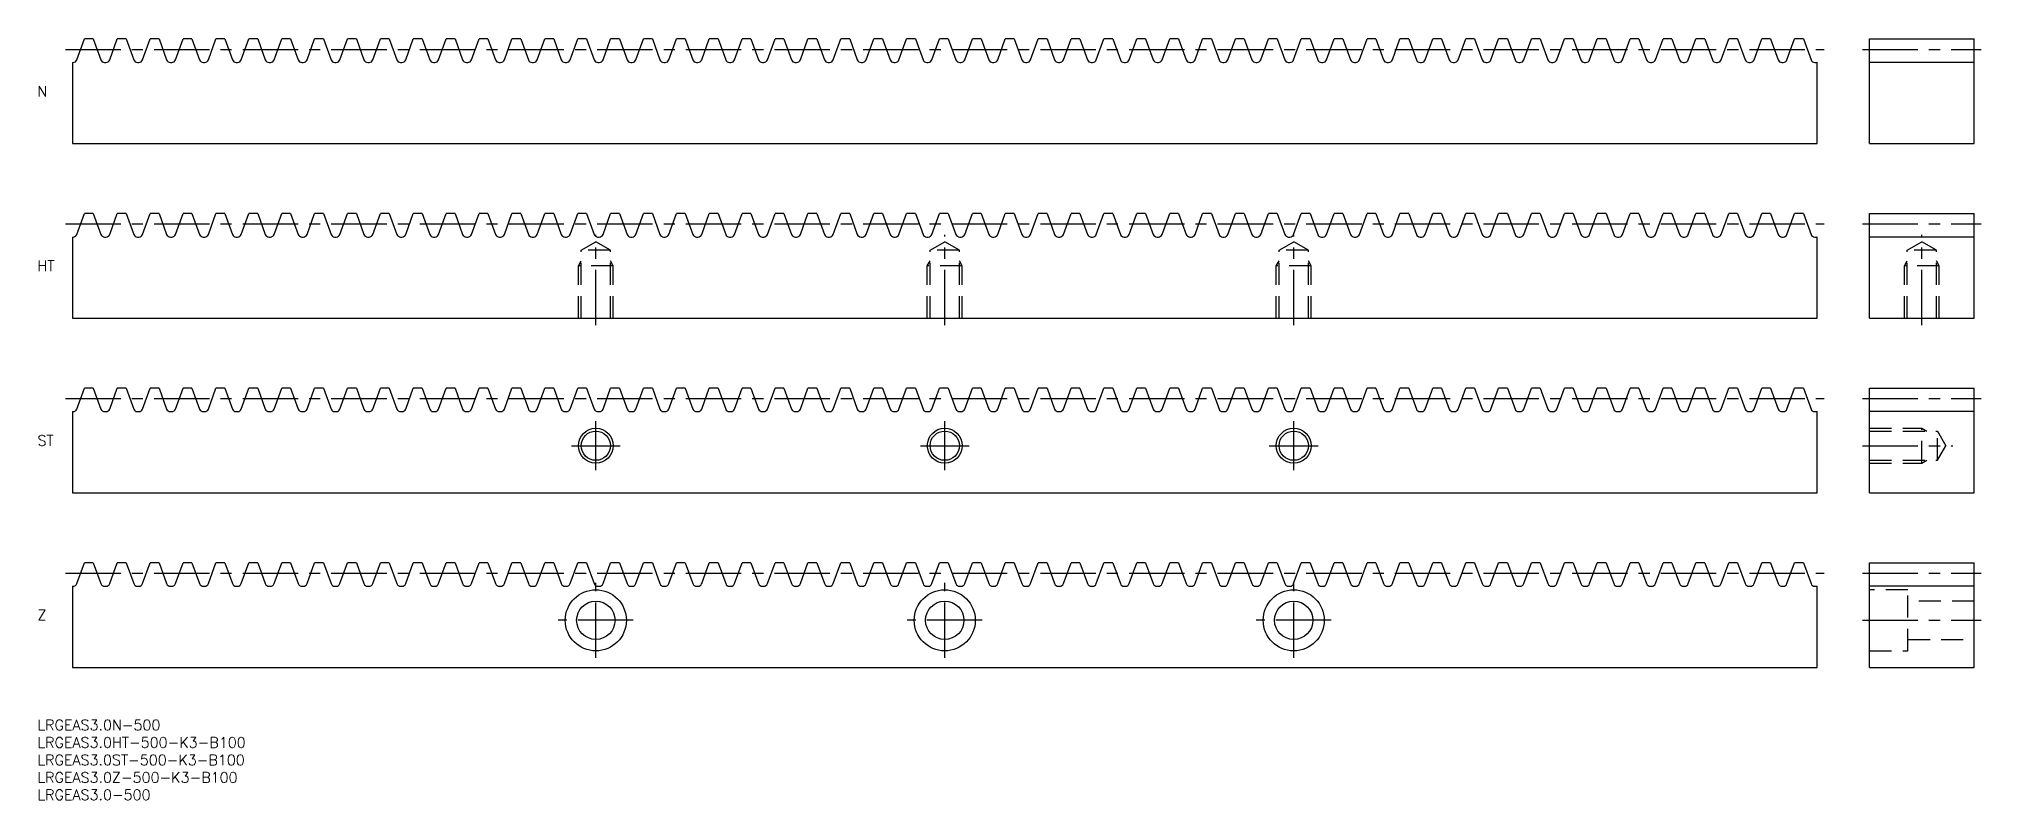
# Model space of a CAD drawing. Extents: x 0 to 557, y -23 to 195.
import ezdxf

# ---------------------------------------------------------------- set-up
doc = ezdxf.new("R2010")
doc.units = 0
doc.header["$LTSCALE"] = 0.5
doc.linetypes.add('CENTER', pattern=[50.8, 31.75, -6.35, 6.35, -6.35])
doc.linetypes.add('DASHED', pattern=[19.05, 12.7, -6.35])
for name, color, linetype in [('MSM_CENTER', 1, 'CENTER'), ('MSM_CONTINUOUS', 7, 'CONTINUOUS'), ('MSM_DASHED', 4, 'DASHED'), ('MSM_NARROW', 5, 'CONTINUOUS'), ('MSM_PART_NUMBER', 7, 'CONTINUOUS')]:
    doc.layers.add(name, color=color, linetype=linetype)
doc.styles.get("Standard").update_dxf_attribs({"font": 'txt.shx', "height": 3, "bigfont": 'bigfont.shx'})

msp = doc.modelspace()

# ---------------------------------------------------------------- linework, layer by layer
at = {"layer": 'MSM_CENTER'}
for p, q in [((8, 192), (512, 192)), ((523, 192), (557, 192)), ((8, 142), (512, 142)), ((523, 142), (557, 142)), ((160, 113), (160, 138.92)), ((260, 113), (260, 138.92)), ((360, 113), (360, 138.92)), ((540, 113), (540, 138.92)), ((8, 92), (512, 92)), ((523, 92), (557, 92)), ((160, 71.5), (160, 85.5)), ((260, 71.5), (260, 85.5)), ((360, 71.5), (360, 85.5)), ((153, 78.5), (167, 78.5)), ((253, 78.5), (267, 78.5)), ((353, 78.5), (367, 78.5)), ((523, 78.5), (548.92, 78.5)), ((8, 42), (512, 42)), ((160, 17.75), (160, 39.25)), ((260, 17.75), (260, 39.25)), ((360, 17.75), (360, 39.25)), ((523, 42), (557, 42)), ((170.75, 28.5), (149.25, 28.5)), ((270.75, 28.5), (249.25, 28.5)), ((370.75, 28.5), (349.25, 28.5)), ((523, 28.5), (557, 28.5))]:
    msp.add_line(p, q, dxfattribs=at)
at = {"layer": 'MSM_CONTINUOUS'}
for p, q in [((11.26, 189), (13.45, 195)), ((15.98, 195), (13.45, 195)), ((15.98, 195), (18.16, 189)), ((20.69, 189), (22.87, 195)), ((25.4, 195), (22.87, 195)), ((25.4, 195), (27.59, 189)), ((30.11, 189), (32.3, 195)), ((34.83, 195), (32.3, 195)), ((34.83, 195), (37.01, 189)), ((39.54, 189), (41.72, 195)), ((44.25, 195), (41.72, 195)), ((44.25, 195), (46.43, 189)), ((48.96, 189), (51.15, 195)), ((53.68, 195), (51.15, 195)), ((53.68, 195), (55.86, 189)), ((58.39, 189), (60.57, 195)), ((63.1, 195), (60.57, 195)), ((63.1, 195), (65.28, 189)), ((67.81, 189), (70, 195)), ((72.53, 195), (70, 195)), ((72.53, 195), (74.71, 189)), ((77.24, 189), (79.42, 195)), ((81.95, 195), (79.42, 195)), ((81.95, 195), (84.13, 189)), ((86.66, 189), (88.85, 195)), ((91.38, 195), (88.85, 195)), ((91.38, 195), (93.56, 189)), ((96.09, 189), (98.27, 195)), ((100.8, 195), (98.27, 195)), ((100.8, 195), (102.98, 189)), ((105.51, 189), (107.7, 195)), ((110.22, 195), (107.7, 195)), ((110.22, 195), (112.41, 189)), ((114.94, 189), (117.12, 195)), ((119.65, 195), (117.12, 195)), ((119.65, 195), (121.83, 189)), ((124.36, 189), (126.55, 195)), ((129.07, 195), (126.55, 195)), ((129.07, 195), (131.26, 189)), ((133.79, 189), (135.97, 195)), ((138.5, 195), (135.97, 195)), ((138.5, 195), (140.68, 189)), ((143.21, 189), (145.4, 195)), ((147.92, 195), (145.4, 195)), ((147.92, 195), (150.11, 189)), ((152.64, 189), (154.82, 195)), ((157.35, 195), (154.82, 195)), ((157.35, 195), (159.53, 189)), ((162.06, 189), (164.24, 195)), ((166.77, 195), (164.24, 195)), ((166.77, 195), (168.96, 189)), ((171.49, 189), (173.67, 195)), ((176.2, 195), (173.67, 195)), ((176.2, 195), (178.38, 189)), ((180.91, 189), (183.09, 195)), ((185.62, 195), (183.09, 195)), ((185.62, 195), (187.81, 189)), ((190.34, 189), (192.52, 195)), ((195.05, 195), (192.52, 195)), ((195.05, 195), (197.23, 189)), ((199.76, 189), (201.94, 195)), ((204.47, 195), (201.94, 195)), ((204.47, 195), (206.66, 189)), ((209.19, 189), (211.37, 195)), ((213.9, 195), (211.37, 195)), ((213.9, 195), (216.08, 189)), ((218.61, 189), (220.79, 195)), ((223.32, 195), (220.79, 195)), ((223.32, 195), (225.51, 189)), ((228.03, 189), (230.22, 195)), ((232.75, 195), (230.22, 195)), ((232.75, 195), (234.93, 189)), ((237.46, 189), (239.64, 195)), ((242.17, 195), (239.64, 195)), ((242.17, 195), (244.36, 189)), ((246.88, 189), (249.07, 195)), ((251.6, 195), (249.07, 195)), ((251.6, 195), (253.78, 189)), ((256.31, 189), (258.49, 195)), ((261.02, 195), (258.49, 195)), ((261.02, 195), (263.21, 189)), ((265.73, 189), (267.92, 195)), ((270.45, 195), (267.92, 195)), ((270.45, 195), (272.63, 189)), ((275.16, 189), (277.34, 195)), ((279.87, 195), (277.34, 195)), ((279.87, 195), (282.05, 189)), ((284.58, 189), (286.77, 195)), ((289.3, 195), (286.77, 195)), ((289.3, 195), (291.48, 189)), ((294.01, 189), (296.19, 195)), ((298.72, 195), (296.19, 195)), ((298.72, 195), (300.9, 189)), ((303.43, 189), (305.62, 195)), ((308.15, 195), (305.62, 195)), ((308.15, 195), (310.33, 189)), ((312.86, 189), (315.04, 195)), ((317.57, 195), (315.04, 195)), ((317.57, 195), (319.75, 189)), ((322.28, 189), (324.47, 195)), ((327, 195), (324.47, 195)), ((327, 195), (329.18, 189)), ((331.71, 189), (333.89, 195)), ((336.42, 195), (333.89, 195)), ((336.42, 195), (338.6, 189)), ((341.13, 189), (343.32, 195)), ((345.84, 195), (343.32, 195)), ((345.84, 195), (348.03, 189)), ((350.56, 189), (352.74, 195)), ((355.27, 195), (352.74, 195)), ((355.27, 195), (357.45, 189)), ((359.98, 189), (362.17, 195)), ((364.69, 195), (362.17, 195)), ((364.69, 195), (366.88, 189)), ((369.41, 189), (371.59, 195)), ((374.12, 195), (371.59, 195)), ((374.12, 195), (376.3, 189)), ((378.83, 189), (381.02, 195)), ((383.54, 195), (381.02, 195)), ((383.54, 195), (385.73, 189)), ((388.26, 189), (390.44, 195)), ((392.97, 195), (390.44, 195)), ((392.97, 195), (395.15, 189)), ((397.68, 189), (399.86, 195)), ((402.39, 195), (399.86, 195)), ((402.39, 195), (404.58, 189)), ((407.11, 189), (409.29, 195)), ((411.82, 195), (409.29, 195)), ((411.82, 195), (414, 189)), ((416.53, 189), (418.71, 195)), ((421.24, 195), (418.71, 195)), ((421.24, 195), (423.43, 189)), ((425.96, 189), (428.14, 195)), ((430.67, 195), (428.14, 195)), ((430.67, 195), (432.85, 189)), ((435.38, 189), (437.56, 195)), ((440.09, 195), (437.56, 195)), ((440.09, 195), (442.28, 189)), ((444.81, 189), (446.99, 195)), ((449.52, 195), (446.99, 195)), ((449.52, 195), (451.7, 189)), ((454.23, 189), (456.41, 195)), ((458.94, 195), (456.41, 195)), ((458.94, 195), (461.13, 189)), ((463.65, 189), (465.84, 195)), ((468.37, 195), (465.84, 195)), ((468.37, 195), (470.55, 189)), ((473.08, 189), (475.26, 195)), ((477.79, 195), (475.26, 195)), ((477.79, 195), (479.98, 189)), ((482.5, 189), (484.69, 195)), ((487.22, 195), (484.69, 195)), ((487.22, 195), (489.4, 189)), ((491.93, 189), (494.11, 195)), ((496.64, 195), (494.11, 195)), ((496.64, 195), (498.83, 189)), ((501.35, 189), (503.54, 195)), ((506.07, 195), (503.54, 195)), ((506.07, 195), (508.25, 189)), ((525, 195), (555, 195)), ((525, 165), (525, 195)), ((555, 165), (555, 195)), ((10, 188.25), (10.19, 188.25)), ((10, 188.25), (10, 165)), ((19.23, 188.25), (19.62, 188.25)), ((28.66, 188.25), (29.04, 188.25)), ((38.08, 188.25), (38.47, 188.25)), ((47.51, 188.25), (47.89, 188.25)), ((56.93, 188.25), (57.32, 188.25)), ((66.36, 188.25), (66.74, 188.25)), ((75.78, 188.25), (76.17, 188.25)), ((85.21, 188.25), (85.59, 188.25)), ((94.63, 188.25), (95.02, 188.25)), ((104.05, 188.25), (104.44, 188.25)), ((113.48, 188.25), (113.87, 188.25)), ((122.9, 188.25), (123.29, 188.25)), ((132.33, 188.25), (132.72, 188.25)), ((141.75, 188.25), (142.14, 188.25)), ((151.18, 188.25), (151.57, 188.25)), ((160.6, 188.25), (160.99, 188.25)), ((170.03, 188.25), (170.41, 188.25)), ((179.45, 188.25), (179.84, 188.25)), ((188.88, 188.25), (189.26, 188.25)), ((198.3, 188.25), (198.69, 188.25)), ((207.73, 188.25), (208.11, 188.25)), ((217.15, 188.25), (217.54, 188.25)), ((226.58, 188.25), (226.96, 188.25)), ((236, 188.25), (236.39, 188.25)), ((245.43, 188.25), (245.81, 188.25)), ((254.85, 188.25), (255.24, 188.25)), ((264.28, 188.25), (264.66, 188.25)), ((273.7, 188.25), (274.09, 188.25)), ((283.13, 188.25), (283.51, 188.25)), ((292.55, 188.25), (292.94, 188.25)), ((301.98, 188.25), (302.36, 188.25)), ((311.4, 188.25), (311.79, 188.25)), ((320.83, 188.25), (321.21, 188.25)), ((330.25, 188.25), (330.64, 188.25)), ((339.67, 188.25), (340.06, 188.25)), ((349.1, 188.25), (349.49, 188.25)), ((358.52, 188.25), (358.91, 188.25)), ((367.95, 188.25), (368.34, 188.25)), ((377.37, 188.25), (377.76, 188.25)), ((386.8, 188.25), (387.19, 188.25)), ((396.22, 188.25), (396.61, 188.25)), ((405.65, 188.25), (406.03, 188.25)), ((415.07, 188.25), (415.46, 188.25)), ((424.5, 188.25), (424.88, 188.25)), ((433.92, 188.25), (434.31, 188.25)), ((443.35, 188.25), (443.73, 188.25)), ((452.77, 188.25), (453.16, 188.25)), ((462.2, 188.25), (462.58, 188.25)), ((471.62, 188.25), (472.01, 188.25)), ((481.05, 188.25), (481.43, 188.25)), ((490.47, 188.25), (490.86, 188.25)), ((499.9, 188.25), (500.28, 188.25)), ((509.32, 188.25), (509.71, 188.25)), ((510, 165), (510, 188.29)), ((555, 188.25), (525, 188.25)), ((10, 165), (510, 165)), ((525, 165), (555, 165)), ((11.26, 139), (13.45, 145)), ((15.98, 145), (13.45, 145)), ((15.98, 145), (18.16, 139)), ((20.69, 139), (22.87, 145)), ((25.4, 145), (22.87, 145)), ((25.4, 145), (27.59, 139)), ((30.11, 139), (32.3, 145)), ((34.83, 145), (32.3, 145)), ((34.83, 145), (37.01, 139)), ((39.54, 139), (41.72, 145)), ((44.25, 145), (41.72, 145)), ((44.25, 145), (46.43, 139)), ((48.96, 139), (51.15, 145)), ((53.68, 145), (51.15, 145)), ((53.68, 145), (55.86, 139)), ((58.39, 139), (60.57, 145)), ((63.1, 145), (60.57, 145)), ((63.1, 145), (65.28, 139)), ((67.81, 139), (70, 145)), ((72.53, 145), (70, 145)), ((72.53, 145), (74.71, 139)), ((77.24, 139), (79.42, 145)), ((81.95, 145), (79.42, 145)), ((81.95, 145), (84.13, 139)), ((86.66, 139), (88.85, 145)), ((91.38, 145), (88.85, 145)), ((91.38, 145), (93.56, 139)), ((96.09, 139), (98.27, 145)), ((100.8, 145), (98.27, 145)), ((100.8, 145), (102.98, 139)), ((105.51, 139), (107.7, 145)), ((110.22, 145), (107.7, 145)), ((110.22, 145), (112.41, 139)), ((114.94, 139), (117.12, 145)), ((119.65, 145), (117.12, 145)), ((119.65, 145), (121.83, 139)), ((124.36, 139), (126.55, 145)), ((129.07, 145), (126.55, 145)), ((129.07, 145), (131.26, 139)), ((133.79, 139), (135.97, 145)), ((138.5, 145), (135.97, 145)), ((138.5, 145), (140.68, 139)), ((143.21, 139), (145.4, 145)), ((147.92, 145), (145.4, 145)), ((147.92, 145), (150.11, 139)), ((152.64, 139), (154.82, 145)), ((157.35, 145), (154.82, 145)), ((157.35, 145), (159.53, 139)), ((162.06, 139), (164.24, 145)), ((166.77, 145), (164.24, 145)), ((166.77, 145), (168.96, 139)), ((171.49, 139), (173.67, 145)), ((176.2, 145), (173.67, 145)), ((176.2, 145), (178.38, 139)), ((180.91, 139), (183.09, 145)), ((185.62, 145), (183.09, 145)), ((185.62, 145), (187.81, 139)), ((190.34, 139), (192.52, 145)), ((195.05, 145), (192.52, 145)), ((195.05, 145), (197.23, 139)), ((199.76, 139), (201.94, 145)), ((204.47, 145), (201.94, 145)), ((204.47, 145), (206.66, 139)), ((209.19, 139), (211.37, 145)), ((213.9, 145), (211.37, 145)), ((213.9, 145), (216.08, 139)), ((218.61, 139), (220.79, 145)), ((223.32, 145), (220.79, 145)), ((223.32, 145), (225.51, 139)), ((228.03, 139), (230.22, 145)), ((232.75, 145), (230.22, 145)), ((232.75, 145), (234.93, 139)), ((237.46, 139), (239.64, 145)), ((242.17, 145), (239.64, 145)), ((242.17, 145), (244.36, 139)), ((246.88, 139), (249.07, 145)), ((251.6, 145), (249.07, 145)), ((251.6, 145), (253.78, 139)), ((256.31, 139), (258.49, 145)), ((261.02, 145), (258.49, 145)), ((261.02, 145), (263.21, 139)), ((265.73, 139), (267.92, 145)), ((270.45, 145), (267.92, 145)), ((270.45, 145), (272.63, 139)), ((275.16, 139), (277.34, 145)), ((279.87, 145), (277.34, 145)), ((279.87, 145), (282.05, 139)), ((284.58, 139), (286.77, 145)), ((289.3, 145), (286.77, 145)), ((289.3, 145), (291.48, 139)), ((294.01, 139), (296.19, 145)), ((298.72, 145), (296.19, 145)), ((298.72, 145), (300.9, 139)), ((303.43, 139), (305.62, 145)), ((308.15, 145), (305.62, 145)), ((308.15, 145), (310.33, 139)), ((312.86, 139), (315.04, 145)), ((317.57, 145), (315.04, 145)), ((317.57, 145), (319.75, 139)), ((322.28, 139), (324.47, 145)), ((327, 145), (324.47, 145)), ((327, 145), (329.18, 139)), ((331.71, 139), (333.89, 145)), ((336.42, 145), (333.89, 145)), ((336.42, 145), (338.6, 139)), ((341.13, 139), (343.32, 145)), ((345.84, 145), (343.32, 145)), ((345.84, 145), (348.03, 139)), ((350.56, 139), (352.74, 145)), ((355.27, 145), (352.74, 145)), ((355.27, 145), (357.45, 139)), ((359.98, 139), (362.17, 145)), ((364.69, 145), (362.17, 145)), ((364.69, 145), (366.88, 139)), ((369.41, 139), (371.59, 145)), ((374.12, 145), (371.59, 145)), ((374.12, 145), (376.3, 139)), ((378.83, 139), (381.02, 145)), ((383.54, 145), (381.02, 145)), ((383.54, 145), (385.73, 139)), ((388.26, 139), (390.44, 145)), ((392.97, 145), (390.44, 145)), ((392.97, 145), (395.15, 139)), ((397.68, 139), (399.86, 145)), ((402.39, 145), (399.86, 145)), ((402.39, 145), (404.58, 139)), ((407.11, 139), (409.29, 145)), ((411.82, 145), (409.29, 145)), ((411.82, 145), (414, 139)), ((416.53, 139), (418.71, 145)), ((421.24, 145), (418.71, 145)), ((421.24, 145), (423.43, 139)), ((425.96, 139), (428.14, 145)), ((430.67, 145), (428.14, 145)), ((430.67, 145), (432.85, 139)), ((435.38, 139), (437.56, 145)), ((440.09, 145), (437.56, 145)), ((440.09, 145), (442.28, 139)), ((444.81, 139), (446.99, 145)), ((449.52, 145), (446.99, 145)), ((449.52, 145), (451.7, 139)), ((454.23, 139), (456.41, 145)), ((458.94, 145), (456.41, 145)), ((458.94, 145), (461.13, 139)), ((463.65, 139), (465.84, 145)), ((468.37, 145), (465.84, 145)), ((468.37, 145), (470.55, 139)), ((473.08, 139), (475.26, 145)), ((477.79, 145), (475.26, 145)), ((477.79, 145), (479.98, 139)), ((482.5, 139), (484.69, 145)), ((487.22, 145), (484.69, 145)), ((487.22, 145), (489.4, 139)), ((491.93, 139), (494.11, 145)), ((496.64, 145), (494.11, 145)), ((496.64, 145), (498.83, 139)), ((501.35, 139), (503.54, 145)), ((506.07, 145), (503.54, 145)), ((506.07, 145), (508.25, 139)), ((525, 145), (555, 145)), ((525, 115), (525, 145)), ((555, 115), (555, 145)), ((10, 138.25), (10.19, 138.25)), ((10, 138.25), (10, 115)), ((19.23, 138.25), (19.62, 138.25)), ((28.66, 138.25), (29.04, 138.25)), ((38.08, 138.25), (38.47, 138.25)), ((47.51, 138.25), (47.89, 138.25)), ((56.93, 138.25), (57.32, 138.25)), ((66.36, 138.25), (66.74, 138.25)), ((75.78, 138.25), (76.17, 138.25)), ((85.21, 138.25), (85.59, 138.25)), ((94.63, 138.25), (95.02, 138.25)), ((104.05, 138.25), (104.44, 138.25)), ((113.48, 138.25), (113.87, 138.25)), ((122.9, 138.25), (123.29, 138.25)), ((132.33, 138.25), (132.72, 138.25)), ((141.75, 138.25), (142.14, 138.25)), ((151.18, 138.25), (151.57, 138.25)), ((160.6, 138.25), (160.99, 138.25)), ((170.03, 138.25), (170.41, 138.25)), ((179.45, 138.25), (179.84, 138.25)), ((188.88, 138.25), (189.26, 138.25)), ((198.3, 138.25), (198.69, 138.25)), ((207.73, 138.25), (208.11, 138.25)), ((217.15, 138.25), (217.54, 138.25)), ((226.58, 138.25), (226.96, 138.25)), ((236, 138.25), (236.39, 138.25)), ((245.43, 138.25), (245.81, 138.25)), ((254.85, 138.25), (255.24, 138.25)), ((264.28, 138.25), (264.66, 138.25)), ((273.7, 138.25), (274.09, 138.25)), ((283.13, 138.25), (283.51, 138.25)), ((292.55, 138.25), (292.94, 138.25)), ((301.98, 138.25), (302.36, 138.25)), ((311.4, 138.25), (311.79, 138.25)), ((320.83, 138.25), (321.21, 138.25)), ((330.25, 138.25), (330.64, 138.25)), ((339.67, 138.25), (340.06, 138.25)), ((349.1, 138.25), (349.49, 138.25)), ((358.52, 138.25), (358.91, 138.25)), ((367.95, 138.25), (368.34, 138.25)), ((377.37, 138.25), (377.76, 138.25)), ((386.8, 138.25), (387.19, 138.25)), ((396.22, 138.25), (396.61, 138.25)), ((405.65, 138.25), (406.03, 138.25)), ((415.07, 138.25), (415.46, 138.25)), ((424.5, 138.25), (424.88, 138.25)), ((433.92, 138.25), (434.31, 138.25)), ((443.35, 138.25), (443.73, 138.25)), ((452.77, 138.25), (453.16, 138.25)), ((462.2, 138.25), (462.58, 138.25)), ((471.62, 138.25), (472.01, 138.25)), ((481.05, 138.25), (481.43, 138.25)), ((490.47, 138.25), (490.86, 138.25)), ((499.9, 138.25), (500.28, 138.25)), ((509.32, 138.25), (509.71, 138.25)), ((510, 115), (510, 138.29)), ((555, 138.25), (525, 138.25)), ((10, 115), (510, 115)), ((525, 115), (555, 115)), ((11.26, 89), (13.45, 95)), ((15.98, 95), (13.45, 95)), ((15.98, 95), (18.16, 89)), ((20.69, 89), (22.87, 95)), ((25.4, 95), (22.87, 95)), ((25.4, 95), (27.59, 89)), ((30.11, 89), (32.3, 95)), ((34.83, 95), (32.3, 95)), ((34.83, 95), (37.01, 89)), ((39.54, 89), (41.72, 95)), ((44.25, 95), (41.72, 95)), ((44.25, 95), (46.43, 89)), ((48.96, 89), (51.15, 95)), ((53.68, 95), (51.15, 95)), ((53.68, 95), (55.86, 89)), ((58.39, 89), (60.57, 95)), ((63.1, 95), (60.57, 95)), ((63.1, 95), (65.28, 89)), ((67.81, 89), (70, 95)), ((72.53, 95), (70, 95)), ((72.53, 95), (74.71, 89)), ((77.24, 89), (79.42, 95)), ((81.95, 95), (79.42, 95)), ((81.95, 95), (84.13, 89)), ((86.66, 89), (88.85, 95)), ((91.38, 95), (88.85, 95)), ((91.38, 95), (93.56, 89)), ((96.09, 89), (98.27, 95)), ((100.8, 95), (98.27, 95)), ((100.8, 95), (102.98, 89)), ((105.51, 89), (107.7, 95)), ((110.22, 95), (107.7, 95)), ((110.22, 95), (112.41, 89)), ((114.94, 89), (117.12, 95)), ((119.65, 95), (117.12, 95)), ((119.65, 95), (121.83, 89)), ((124.36, 89), (126.55, 95)), ((129.07, 95), (126.55, 95)), ((129.07, 95), (131.26, 89)), ((133.79, 89), (135.97, 95)), ((138.5, 95), (135.97, 95)), ((138.5, 95), (140.68, 89)), ((143.21, 89), (145.4, 95)), ((147.92, 95), (145.4, 95)), ((147.92, 95), (150.11, 89)), ((152.64, 89), (154.82, 95)), ((157.35, 95), (154.82, 95)), ((157.35, 95), (159.53, 89)), ((162.06, 89), (164.24, 95)), ((166.77, 95), (164.24, 95)), ((166.77, 95), (168.96, 89)), ((171.49, 89), (173.67, 95)), ((176.2, 95), (173.67, 95)), ((176.2, 95), (178.38, 89)), ((180.91, 89), (183.09, 95)), ((185.62, 95), (183.09, 95)), ((185.62, 95), (187.81, 89)), ((190.34, 89), (192.52, 95)), ((195.05, 95), (192.52, 95)), ((195.05, 95), (197.23, 89)), ((199.76, 89), (201.94, 95)), ((204.47, 95), (201.94, 95)), ((204.47, 95), (206.66, 89)), ((209.19, 89), (211.37, 95)), ((213.9, 95), (211.37, 95)), ((213.9, 95), (216.08, 89)), ((218.61, 89), (220.79, 95)), ((223.32, 95), (220.79, 95)), ((223.32, 95), (225.51, 89)), ((228.03, 89), (230.22, 95)), ((232.75, 95), (230.22, 95)), ((232.75, 95), (234.93, 89)), ((237.46, 89), (239.64, 95)), ((242.17, 95), (239.64, 95)), ((242.17, 95), (244.36, 89)), ((246.88, 89), (249.07, 95)), ((251.6, 95), (249.07, 95)), ((251.6, 95), (253.78, 89)), ((256.31, 89), (258.49, 95)), ((261.02, 95), (258.49, 95)), ((261.02, 95), (263.21, 89)), ((265.73, 89), (267.92, 95)), ((270.45, 95), (267.92, 95)), ((270.45, 95), (272.63, 89)), ((275.16, 89), (277.34, 95)), ((279.87, 95), (277.34, 95)), ((279.87, 95), (282.05, 89)), ((284.58, 89), (286.77, 95)), ((289.3, 95), (286.77, 95)), ((289.3, 95), (291.48, 89)), ((294.01, 89), (296.19, 95)), ((298.72, 95), (296.19, 95)), ((298.72, 95), (300.9, 89)), ((303.43, 89), (305.62, 95)), ((308.15, 95), (305.62, 95)), ((308.15, 95), (310.33, 89)), ((312.86, 89), (315.04, 95)), ((317.57, 95), (315.04, 95)), ((317.57, 95), (319.75, 89)), ((322.28, 89), (324.47, 95)), ((327, 95), (324.47, 95)), ((327, 95), (329.18, 89)), ((331.71, 89), (333.89, 95)), ((336.42, 95), (333.89, 95)), ((336.42, 95), (338.6, 89)), ((341.13, 89), (343.32, 95)), ((345.84, 95), (343.32, 95)), ((345.84, 95), (348.03, 89)), ((350.56, 89), (352.74, 95)), ((355.27, 95), (352.74, 95)), ((355.27, 95), (357.45, 89)), ((359.98, 89), (362.17, 95)), ((364.69, 95), (362.17, 95)), ((364.69, 95), (366.88, 89)), ((369.41, 89), (371.59, 95)), ((374.12, 95), (371.59, 95)), ((374.12, 95), (376.3, 89)), ((378.83, 89), (381.02, 95)), ((383.54, 95), (381.02, 95)), ((383.54, 95), (385.73, 89)), ((388.26, 89), (390.44, 95)), ((392.97, 95), (390.44, 95)), ((392.97, 95), (395.15, 89)), ((397.68, 89), (399.86, 95)), ((402.39, 95), (399.86, 95)), ((402.39, 95), (404.58, 89)), ((407.11, 89), (409.29, 95)), ((411.82, 95), (409.29, 95)), ((411.82, 95), (414, 89)), ((416.53, 89), (418.71, 95)), ((421.24, 95), (418.71, 95)), ((421.24, 95), (423.43, 89)), ((425.96, 89), (428.14, 95)), ((430.67, 95), (428.14, 95)), ((430.67, 95), (432.85, 89)), ((435.38, 89), (437.56, 95)), ((440.09, 95), (437.56, 95)), ((440.09, 95), (442.28, 89)), ((444.81, 89), (446.99, 95)), ((449.52, 95), (446.99, 95)), ((449.52, 95), (451.7, 89)), ((454.23, 89), (456.41, 95)), ((458.94, 95), (456.41, 95)), ((458.94, 95), (461.13, 89)), ((463.65, 89), (465.84, 95)), ((468.37, 95), (465.84, 95)), ((468.37, 95), (470.55, 89)), ((473.08, 89), (475.26, 95)), ((477.79, 95), (475.26, 95)), ((477.79, 95), (479.98, 89)), ((482.5, 89), (484.69, 95)), ((487.22, 95), (484.69, 95)), ((487.22, 95), (489.4, 89)), ((491.93, 89), (494.11, 95)), ((496.64, 95), (494.11, 95)), ((496.64, 95), (498.83, 89)), ((501.35, 89), (503.54, 95)), ((506.07, 95), (503.54, 95)), ((506.07, 95), (508.25, 89)), ((525, 95), (555, 95)), ((525, 65), (525, 95)), ((555, 65), (555, 95)), ((10, 88.25), (10.19, 88.25)), ((10, 88.25), (10, 65)), ((19.23, 88.25), (19.62, 88.25)), ((28.66, 88.25), (29.04, 88.25)), ((38.08, 88.25), (38.47, 88.25)), ((47.51, 88.25), (47.89, 88.25)), ((56.93, 88.25), (57.32, 88.25)), ((66.36, 88.25), (66.74, 88.25)), ((75.78, 88.25), (76.17, 88.25)), ((85.21, 88.25), (85.59, 88.25)), ((94.63, 88.25), (95.02, 88.25)), ((104.05, 88.25), (104.44, 88.25)), ((113.48, 88.25), (113.87, 88.25)), ((122.9, 88.25), (123.29, 88.25)), ((132.33, 88.25), (132.72, 88.25)), ((141.75, 88.25), (142.14, 88.25)), ((151.18, 88.25), (151.57, 88.25)), ((160.6, 88.25), (160.99, 88.25)), ((170.03, 88.25), (170.41, 88.25)), ((179.45, 88.25), (179.84, 88.25)), ((188.88, 88.25), (189.26, 88.25)), ((198.3, 88.25), (198.69, 88.25)), ((207.73, 88.25), (208.11, 88.25)), ((217.15, 88.25), (217.54, 88.25)), ((226.58, 88.25), (226.96, 88.25)), ((236, 88.25), (236.39, 88.25)), ((245.43, 88.25), (245.81, 88.25)), ((254.85, 88.25), (255.24, 88.25)), ((264.28, 88.25), (264.66, 88.25)), ((273.7, 88.25), (274.09, 88.25)), ((283.13, 88.25), (283.51, 88.25)), ((292.55, 88.25), (292.94, 88.25)), ((301.98, 88.25), (302.36, 88.25)), ((311.4, 88.25), (311.79, 88.25)), ((320.83, 88.25), (321.21, 88.25)), ((330.25, 88.25), (330.64, 88.25)), ((339.67, 88.25), (340.06, 88.25)), ((349.1, 88.25), (349.49, 88.25)), ((358.52, 88.25), (358.91, 88.25)), ((367.95, 88.25), (368.34, 88.25)), ((377.37, 88.25), (377.76, 88.25)), ((386.8, 88.25), (387.19, 88.25)), ((396.22, 88.25), (396.61, 88.25)), ((405.65, 88.25), (406.03, 88.25)), ((415.07, 88.25), (415.46, 88.25)), ((424.5, 88.25), (424.88, 88.25)), ((433.92, 88.25), (434.31, 88.25)), ((443.35, 88.25), (443.73, 88.25)), ((452.77, 88.25), (453.16, 88.25)), ((462.2, 88.25), (462.58, 88.25)), ((471.62, 88.25), (472.01, 88.25)), ((481.05, 88.25), (481.43, 88.25)), ((490.47, 88.25), (490.86, 88.25)), ((499.9, 88.25), (500.28, 88.25)), ((509.32, 88.25), (509.71, 88.25)), ((510, 65), (510, 88.29)), ((555, 88.25), (525, 88.25)), ((10, 65), (510, 65)), ((525, 65), (555, 65)), ((11.26, 39), (13.45, 45)), ((15.98, 45), (13.45, 45)), ((15.98, 45), (18.16, 39)), ((20.69, 39), (22.87, 45)), ((25.4, 45), (22.87, 45)), ((25.4, 45), (27.59, 39)), ((30.11, 39), (32.3, 45)), ((34.83, 45), (32.3, 45)), ((34.83, 45), (37.01, 39)), ((39.54, 39), (41.72, 45)), ((44.25, 45), (41.72, 45)), ((44.25, 45), (46.43, 39)), ((48.96, 39), (51.15, 45)), ((53.68, 45), (51.15, 45)), ((53.68, 45), (55.86, 39)), ((58.39, 39), (60.57, 45)), ((63.1, 45), (60.57, 45)), ((63.1, 45), (65.28, 39)), ((67.81, 39), (70, 45)), ((72.53, 45), (70, 45)), ((72.53, 45), (74.71, 39)), ((77.24, 39), (79.42, 45)), ((81.95, 45), (79.42, 45)), ((81.95, 45), (84.13, 39)), ((86.66, 39), (88.85, 45)), ((91.38, 45), (88.85, 45)), ((91.38, 45), (93.56, 39)), ((96.09, 39), (98.27, 45)), ((100.8, 45), (98.27, 45)), ((100.8, 45), (102.98, 39)), ((105.51, 39), (107.7, 45)), ((110.22, 45), (107.7, 45)), ((110.22, 45), (112.41, 39)), ((114.94, 39), (117.12, 45)), ((119.65, 45), (117.12, 45)), ((119.65, 45), (121.83, 39)), ((124.36, 39), (126.55, 45)), ((129.07, 45), (126.55, 45)), ((129.07, 45), (131.26, 39)), ((133.79, 39), (135.97, 45)), ((138.5, 45), (135.97, 45)), ((138.5, 45), (140.68, 39)), ((143.21, 39), (145.4, 45)), ((147.92, 45), (145.4, 45)), ((147.92, 45), (150.11, 39)), ((152.64, 39), (154.82, 45)), ((157.35, 45), (154.82, 45)), ((157.35, 45), (159.53, 39)), ((162.06, 39), (164.24, 45)), ((166.77, 45), (164.24, 45)), ((166.77, 45), (168.96, 39)), ((171.49, 39), (173.67, 45)), ((176.2, 45), (173.67, 45)), ((176.2, 45), (178.38, 39)), ((180.91, 39), (183.09, 45)), ((185.62, 45), (183.09, 45)), ((185.62, 45), (187.81, 39)), ((190.34, 39), (192.52, 45)), ((195.05, 45), (192.52, 45)), ((195.05, 45), (197.23, 39)), ((199.76, 39), (201.94, 45)), ((204.47, 45), (201.94, 45)), ((204.47, 45), (206.66, 39)), ((209.19, 39), (211.37, 45)), ((213.9, 45), (211.37, 45)), ((213.9, 45), (216.08, 39)), ((218.61, 39), (220.79, 45)), ((223.32, 45), (220.79, 45)), ((223.32, 45), (225.51, 39)), ((228.03, 39), (230.22, 45)), ((232.75, 45), (230.22, 45)), ((232.75, 45), (234.93, 39)), ((237.46, 39), (239.64, 45)), ((242.17, 45), (239.64, 45)), ((242.17, 45), (244.36, 39)), ((246.88, 39), (249.07, 45)), ((251.6, 45), (249.07, 45)), ((251.6, 45), (253.78, 39)), ((256.31, 39), (258.49, 45)), ((261.02, 45), (258.49, 45)), ((261.02, 45), (263.21, 39)), ((265.73, 39), (267.92, 45)), ((270.45, 45), (267.92, 45)), ((270.45, 45), (272.63, 39)), ((275.16, 39), (277.34, 45)), ((279.87, 45), (277.34, 45)), ((279.87, 45), (282.05, 39)), ((284.58, 39), (286.77, 45)), ((289.3, 45), (286.77, 45)), ((289.3, 45), (291.48, 39)), ((294.01, 39), (296.19, 45)), ((298.72, 45), (296.19, 45)), ((298.72, 45), (300.9, 39)), ((303.43, 39), (305.62, 45)), ((308.15, 45), (305.62, 45)), ((308.15, 45), (310.33, 39)), ((312.86, 39), (315.04, 45)), ((317.57, 45), (315.04, 45)), ((317.57, 45), (319.75, 39)), ((322.28, 39), (324.47, 45)), ((327, 45), (324.47, 45)), ((327, 45), (329.18, 39)), ((331.71, 39), (333.89, 45)), ((336.42, 45), (333.89, 45)), ((336.42, 45), (338.6, 39)), ((341.13, 39), (343.32, 45)), ((345.84, 45), (343.32, 45)), ((345.84, 45), (348.03, 39)), ((350.56, 39), (352.74, 45)), ((355.27, 45), (352.74, 45)), ((355.27, 45), (357.45, 39)), ((359.98, 39), (362.17, 45)), ((364.69, 45), (362.17, 45)), ((364.69, 45), (366.88, 39)), ((369.41, 39), (371.59, 45)), ((374.12, 45), (371.59, 45)), ((374.12, 45), (376.3, 39)), ((378.83, 39), (381.02, 45)), ((383.54, 45), (381.02, 45)), ((383.54, 45), (385.73, 39)), ((388.26, 39), (390.44, 45)), ((392.97, 45), (390.44, 45)), ((392.97, 45), (395.15, 39)), ((397.68, 39), (399.86, 45)), ((402.39, 45), (399.86, 45)), ((402.39, 45), (404.58, 39)), ((407.11, 39), (409.29, 45)), ((411.82, 45), (409.29, 45)), ((411.82, 45), (414, 39)), ((416.53, 39), (418.71, 45)), ((421.24, 45), (418.71, 45)), ((421.24, 45), (423.43, 39)), ((425.96, 39), (428.14, 45)), ((430.67, 45), (428.14, 45)), ((430.67, 45), (432.85, 39)), ((435.38, 39), (437.56, 45)), ((440.09, 45), (437.56, 45)), ((440.09, 45), (442.28, 39)), ((444.81, 39), (446.99, 45)), ((449.52, 45), (446.99, 45)), ((449.52, 45), (451.7, 39)), ((454.23, 39), (456.41, 45)), ((458.94, 45), (456.41, 45)), ((458.94, 45), (461.13, 39)), ((463.65, 39), (465.84, 45)), ((468.37, 45), (465.84, 45)), ((468.37, 45), (470.55, 39)), ((473.08, 39), (475.26, 45)), ((477.79, 45), (475.26, 45)), ((477.79, 45), (479.98, 39)), ((482.5, 39), (484.69, 45)), ((487.22, 45), (484.69, 45)), ((487.22, 45), (489.4, 39)), ((491.93, 39), (494.11, 45)), ((496.64, 45), (494.11, 45)), ((496.64, 45), (498.83, 39)), ((501.35, 39), (503.54, 45)), ((506.07, 45), (503.54, 45)), ((506.07, 45), (508.25, 39)), ((525, 45), (555, 45)), ((525, 15), (525, 45)), ((555, 15), (555, 45)), ((10, 38.25), (10.19, 38.25)), ((10, 38.25), (10, 15)), ((19.23, 38.25), (19.62, 38.25)), ((28.66, 38.25), (29.04, 38.25)), ((38.08, 38.25), (38.47, 38.25)), ((47.51, 38.25), (47.89, 38.25)), ((56.93, 38.25), (57.32, 38.25)), ((66.36, 38.25), (66.74, 38.25)), ((75.78, 38.25), (76.17, 38.25)), ((85.21, 38.25), (85.59, 38.25)), ((94.63, 38.25), (95.02, 38.25)), ((104.05, 38.25), (104.44, 38.25)), ((113.48, 38.25), (113.87, 38.25)), ((122.9, 38.25), (123.29, 38.25)), ((132.33, 38.25), (132.72, 38.25)), ((141.75, 38.25), (142.14, 38.25)), ((151.18, 38.25), (151.57, 38.25)), ((160.6, 38.25), (160.99, 38.25)), ((170.03, 38.25), (170.41, 38.25)), ((179.45, 38.25), (179.84, 38.25)), ((188.88, 38.25), (189.26, 38.25)), ((198.3, 38.25), (198.69, 38.25)), ((207.73, 38.25), (208.11, 38.25)), ((217.15, 38.25), (217.54, 38.25)), ((226.58, 38.25), (226.96, 38.25)), ((236, 38.25), (236.39, 38.25)), ((245.43, 38.25), (245.81, 38.25)), ((254.85, 38.25), (255.24, 38.25)), ((264.28, 38.25), (264.66, 38.25)), ((273.7, 38.25), (274.09, 38.25)), ((283.13, 38.25), (283.51, 38.25)), ((292.55, 38.25), (292.94, 38.25)), ((301.98, 38.25), (302.36, 38.25)), ((311.4, 38.25), (311.79, 38.25)), ((320.83, 38.25), (321.21, 38.25)), ((330.25, 38.25), (330.64, 38.25)), ((339.67, 38.25), (340.06, 38.25)), ((349.1, 38.25), (349.49, 38.25)), ((358.52, 38.25), (358.91, 38.25)), ((367.95, 38.25), (368.34, 38.25)), ((377.37, 38.25), (377.76, 38.25)), ((386.8, 38.25), (387.19, 38.25)), ((396.22, 38.25), (396.61, 38.25)), ((405.65, 38.25), (406.03, 38.25)), ((415.07, 38.25), (415.46, 38.25)), ((424.5, 38.25), (424.88, 38.25)), ((433.92, 38.25), (434.31, 38.25)), ((443.35, 38.25), (443.73, 38.25)), ((452.77, 38.25), (453.16, 38.25)), ((462.2, 38.25), (462.58, 38.25)), ((471.62, 38.25), (472.01, 38.25)), ((481.05, 38.25), (481.43, 38.25)), ((490.47, 38.25), (490.86, 38.25)), ((499.9, 38.25), (500.28, 38.25)), ((509.32, 38.25), (509.71, 38.25)), ((510, 15), (510, 38.29)), ((555, 38.25), (525, 38.25)), ((10, 15), (510, 15)), ((525, 15), (555, 15))]:
    msp.add_line(p, q, dxfattribs=at)
for centre, radius in [((160, 78.5), 4.19), ((260, 78.5), 4.19), ((360, 78.5), 4.19), ((160, 28.5), 8.75), ((160, 28.5), 5.5), ((260, 28.5), 8.75), ((260, 28.5), 5.5), ((360, 28.5), 8.75), ((360, 28.5), 5.5)]:
    msp.add_circle(centre, radius, dxfattribs=at)
for centre, start, end in [((10.19, 189.39), 270, 340), ((19.23, 189.39), 200, 270), ((19.62, 189.39), 270, 340), ((28.66, 189.39), 200, 270), ((29.04, 189.39), 270, 340), ((38.08, 189.39), 200, 270), ((38.47, 189.39), 270, 340), ((47.51, 189.39), 200, 270), ((47.89, 189.39), 270, 340), ((56.93, 189.39), 200, 270), ((57.32, 189.39), 270, 340), ((66.36, 189.39), 200, 270), ((66.74, 189.39), 270, 340), ((75.78, 189.39), 200, 270), ((76.17, 189.39), 270, 340), ((85.21, 189.39), 200, 270), ((85.59, 189.39), 270, 340), ((94.63, 189.39), 200, 270), ((95.02, 189.39), 270, 340), ((104.05, 189.39), 200, 270), ((104.44, 189.39), 270, 340), ((113.48, 189.39), 200, 270), ((113.87, 189.39), 270, 340), ((122.9, 189.39), 200, 270), ((123.29, 189.39), 270, 340), ((132.33, 189.39), 200, 270), ((132.72, 189.39), 270, 340), ((141.75, 189.39), 200, 270), ((142.14, 189.39), 270, 340), ((151.18, 189.39), 200, 270), ((151.57, 189.39), 270, 340), ((160.6, 189.39), 200, 270), ((160.99, 189.39), 270, 340), ((170.03, 189.39), 200, 270), ((170.41, 189.39), 270, 340), ((179.45, 189.39), 200, 270), ((179.84, 189.39), 270, 340), ((188.88, 189.39), 200, 270), ((189.26, 189.39), 270, 340), ((198.3, 189.39), 200, 270), ((198.69, 189.39), 270, 340), ((207.73, 189.39), 200, 270), ((208.11, 189.39), 270, 340), ((217.15, 189.39), 200, 270), ((217.54, 189.39), 270, 340), ((226.58, 189.39), 200, 270), ((226.96, 189.39), 270, 340), ((236, 189.39), 200, 270), ((236.39, 189.39), 270, 340), ((245.43, 189.39), 200, 270), ((245.81, 189.39), 270, 340), ((254.85, 189.39), 200, 270), ((255.24, 189.39), 270, 340), ((264.28, 189.39), 200, 270), ((264.66, 189.39), 270, 340), ((273.7, 189.39), 200, 270), ((274.09, 189.39), 270, 340), ((283.13, 189.39), 200, 270), ((283.51, 189.39), 270, 340), ((292.55, 189.39), 200, 270), ((292.94, 189.39), 270, 340), ((301.98, 189.39), 200, 270), ((302.36, 189.39), 270, 340), ((311.4, 189.39), 200, 270), ((311.79, 189.39), 270, 340), ((320.83, 189.39), 200, 270), ((321.21, 189.39), 270, 340), ((330.25, 189.39), 200, 270), ((330.64, 189.39), 270, 340), ((339.67, 189.39), 200, 270), ((340.06, 189.39), 270, 340), ((349.1, 189.39), 200, 270), ((349.49, 189.39), 270, 340), ((358.52, 189.39), 200, 270), ((358.91, 189.39), 270, 340), ((367.95, 189.39), 200, 270), ((368.34, 189.39), 270, 340), ((377.37, 189.39), 200, 270), ((377.76, 189.39), 270, 340), ((386.8, 189.39), 200, 270), ((387.19, 189.39), 270, 340), ((396.22, 189.39), 200, 270), ((396.61, 189.39), 270, 340), ((405.65, 189.39), 200, 270), ((406.03, 189.39), 270, 340), ((415.07, 189.39), 200, 270), ((415.46, 189.39), 270, 340), ((424.5, 189.39), 200, 270), ((424.88, 189.39), 270, 340), ((433.92, 189.39), 200, 270), ((434.31, 189.39), 270, 340), ((443.35, 189.39), 200, 270), ((443.73, 189.39), 270, 340), ((452.77, 189.39), 200, 270), ((453.16, 189.39), 270, 340), ((462.2, 189.39), 200, 270), ((462.58, 189.39), 270, 340), ((471.62, 189.39), 200, 270), ((472.01, 189.39), 270, 340), ((481.05, 189.39), 200, 270), ((481.43, 189.39), 270, 340), ((490.47, 189.39), 200, 270), ((490.86, 189.39), 270, 340), ((499.9, 189.39), 200, 270), ((500.28, 189.39), 270, 340), ((509.32, 189.39), 200, 270), ((509.71, 189.39), 270, 284.8685), ((10.19, 139.39), 270, 340), ((19.23, 139.39), 200, 270), ((19.62, 139.39), 270, 340), ((28.66, 139.39), 200, 270), ((29.04, 139.39), 270, 340), ((38.08, 139.39), 200, 270), ((38.47, 139.39), 270, 340), ((47.51, 139.39), 200, 270), ((47.89, 139.39), 270, 340), ((56.93, 139.39), 200, 270), ((57.32, 139.39), 270, 340), ((66.36, 139.39), 200, 270), ((66.74, 139.39), 270, 340), ((75.78, 139.39), 200, 270), ((76.17, 139.39), 270, 340), ((85.21, 139.39), 200, 270), ((85.59, 139.39), 270, 340), ((94.63, 139.39), 200, 270), ((95.02, 139.39), 270, 340), ((104.05, 139.39), 200, 270), ((104.44, 139.39), 270, 340), ((113.48, 139.39), 200, 270), ((113.87, 139.39), 270, 340), ((122.9, 139.39), 200, 270), ((123.29, 139.39), 270, 340), ((132.33, 139.39), 200, 270), ((132.72, 139.39), 270, 340), ((141.75, 139.39), 200, 270), ((142.14, 139.39), 270, 340), ((151.18, 139.39), 200, 270), ((151.57, 139.39), 270, 340), ((160.6, 139.39), 200, 270), ((160.99, 139.39), 270, 340), ((170.03, 139.39), 200, 270), ((170.41, 139.39), 270, 340), ((179.45, 139.39), 200, 270), ((179.84, 139.39), 270, 340), ((188.88, 139.39), 200, 270), ((189.26, 139.39), 270, 340), ((198.3, 139.39), 200, 270), ((198.69, 139.39), 270, 340), ((207.73, 139.39), 200, 270), ((208.11, 139.39), 270, 340), ((217.15, 139.39), 200, 270), ((217.54, 139.39), 270, 340), ((226.58, 139.39), 200, 270), ((226.96, 139.39), 270, 340), ((236, 139.39), 200, 270), ((236.39, 139.39), 270, 340), ((245.43, 139.39), 200, 270), ((245.81, 139.39), 270, 340), ((254.85, 139.39), 200, 270), ((255.24, 139.39), 270, 340), ((264.28, 139.39), 200, 270), ((264.66, 139.39), 270, 340), ((273.7, 139.39), 200, 270), ((274.09, 139.39), 270, 340), ((283.13, 139.39), 200, 270), ((283.51, 139.39), 270, 340), ((292.55, 139.39), 200, 270), ((292.94, 139.39), 270, 340), ((301.98, 139.39), 200, 270), ((302.36, 139.39), 270, 340), ((311.4, 139.39), 200, 270), ((311.79, 139.39), 270, 340), ((320.83, 139.39), 200, 270), ((321.21, 139.39), 270, 340), ((330.25, 139.39), 200, 270), ((330.64, 139.39), 270, 340), ((339.67, 139.39), 200, 270), ((340.06, 139.39), 270, 340), ((349.1, 139.39), 200, 270), ((349.49, 139.39), 270, 340), ((358.52, 139.39), 200, 270), ((358.91, 139.39), 270, 340), ((367.95, 139.39), 200, 270), ((368.34, 139.39), 270, 340), ((377.37, 139.39), 200, 270), ((377.76, 139.39), 270, 340), ((386.8, 139.39), 200, 270), ((387.19, 139.39), 270, 340), ((396.22, 139.39), 200, 270), ((396.61, 139.39), 270, 340), ((405.65, 139.39), 200, 270), ((406.03, 139.39), 270, 340), ((415.07, 139.39), 200, 270), ((415.46, 139.39), 270, 340), ((424.5, 139.39), 200, 270), ((424.88, 139.39), 270, 340), ((433.92, 139.39), 200, 270), ((434.31, 139.39), 270, 340), ((443.35, 139.39), 200, 270), ((443.73, 139.39), 270, 340), ((452.77, 139.39), 200, 270), ((453.16, 139.39), 270, 340), ((462.2, 139.39), 200, 270), ((462.58, 139.39), 270, 340), ((471.62, 139.39), 200, 270), ((472.01, 139.39), 270, 340), ((481.05, 139.39), 200, 270), ((481.43, 139.39), 270, 340), ((490.47, 139.39), 200, 270), ((490.86, 139.39), 270, 340), ((499.9, 139.39), 200, 270), ((500.28, 139.39), 270, 340), ((509.32, 139.39), 200, 270), ((509.71, 139.39), 270, 284.8685), ((10.19, 89.39), 270, 340), ((19.23, 89.39), 200, 270), ((19.62, 89.39), 270, 340), ((28.66, 89.39), 200, 270), ((29.04, 89.39), 270, 340), ((38.08, 89.39), 200, 270), ((38.47, 89.39), 270, 340), ((47.51, 89.39), 200, 270), ((47.89, 89.39), 270, 340), ((56.93, 89.39), 200, 270), ((57.32, 89.39), 270, 340), ((66.36, 89.39), 200, 270), ((66.74, 89.39), 270, 340), ((75.78, 89.39), 200, 270), ((76.17, 89.39), 270, 340), ((85.21, 89.39), 200, 270), ((85.59, 89.39), 270, 340), ((94.63, 89.39), 200, 270), ((95.02, 89.39), 270, 340), ((104.05, 89.39), 200, 270), ((104.44, 89.39), 270, 340), ((113.48, 89.39), 200, 270), ((113.87, 89.39), 270, 340), ((122.9, 89.39), 200, 270), ((123.29, 89.39), 270, 340), ((132.33, 89.39), 200, 270), ((132.72, 89.39), 270, 340), ((141.75, 89.39), 200, 270), ((142.14, 89.39), 270, 340), ((151.18, 89.39), 200, 270), ((151.57, 89.39), 270, 340), ((160.6, 89.39), 200, 270), ((160.99, 89.39), 270, 340), ((170.03, 89.39), 200, 270), ((170.41, 89.39), 270, 340), ((179.45, 89.39), 200, 270), ((179.84, 89.39), 270, 340), ((188.88, 89.39), 200, 270), ((189.26, 89.39), 270, 340), ((198.3, 89.39), 200, 270), ((198.69, 89.39), 270, 340), ((207.73, 89.39), 200, 270), ((208.11, 89.39), 270, 340), ((217.15, 89.39), 200, 270), ((217.54, 89.39), 270, 340), ((226.58, 89.39), 200, 270), ((226.96, 89.39), 270, 340), ((236, 89.39), 200, 270), ((236.39, 89.39), 270, 340), ((245.43, 89.39), 200, 270), ((245.81, 89.39), 270, 340), ((254.85, 89.39), 200, 270), ((255.24, 89.39), 270, 340), ((264.28, 89.39), 200, 270), ((264.66, 89.39), 270, 340), ((273.7, 89.39), 200, 270), ((274.09, 89.39), 270, 340), ((283.13, 89.39), 200, 270), ((283.51, 89.39), 270, 340), ((292.55, 89.39), 200, 270), ((292.94, 89.39), 270, 340), ((301.98, 89.39), 200, 270), ((302.36, 89.39), 270, 340), ((311.4, 89.39), 200, 270), ((311.79, 89.39), 270, 340), ((320.83, 89.39), 200, 270), ((321.21, 89.39), 270, 340), ((330.25, 89.39), 200, 270), ((330.64, 89.39), 270, 340), ((339.67, 89.39), 200, 270), ((340.06, 89.39), 270, 340), ((349.1, 89.39), 200, 270), ((349.49, 89.39), 270, 340), ((358.52, 89.39), 200, 270), ((358.91, 89.39), 270, 340), ((367.95, 89.39), 200, 270), ((368.34, 89.39), 270, 340), ((377.37, 89.39), 200, 270), ((377.76, 89.39), 270, 340), ((386.8, 89.39), 200, 270), ((387.19, 89.39), 270, 340), ((396.22, 89.39), 200, 270), ((396.61, 89.39), 270, 340), ((405.65, 89.39), 200, 270), ((406.03, 89.39), 270, 340), ((415.07, 89.39), 200, 270), ((415.46, 89.39), 270, 340), ((424.5, 89.39), 200, 270), ((424.88, 89.39), 270, 340), ((433.92, 89.39), 200, 270), ((434.31, 89.39), 270, 340), ((443.35, 89.39), 200, 270), ((443.73, 89.39), 270, 340), ((452.77, 89.39), 200, 270), ((453.16, 89.39), 270, 340), ((462.2, 89.39), 200, 270), ((462.58, 89.39), 270, 340), ((471.62, 89.39), 200, 270), ((472.01, 89.39), 270, 340), ((481.05, 89.39), 200, 270), ((481.43, 89.39), 270, 340), ((490.47, 89.39), 200, 270), ((490.86, 89.39), 270, 340), ((499.9, 89.39), 200, 270), ((500.28, 89.39), 270, 340), ((509.32, 89.39), 200, 270), ((509.71, 89.39), 270, 284.8685), ((10.19, 39.39), 270, 340), ((19.23, 39.39), 200, 270), ((19.62, 39.39), 270, 340), ((28.66, 39.39), 200, 270), ((29.04, 39.39), 270, 340), ((38.08, 39.39), 200, 270), ((38.47, 39.39), 270, 340), ((47.51, 39.39), 200, 270), ((47.89, 39.39), 270, 340), ((56.93, 39.39), 200, 270), ((57.32, 39.39), 270, 340), ((66.36, 39.39), 200, 270), ((66.74, 39.39), 270, 340), ((75.78, 39.39), 200, 270), ((76.17, 39.39), 270, 340), ((85.21, 39.39), 200, 270), ((85.59, 39.39), 270, 340), ((94.63, 39.39), 200, 270), ((95.02, 39.39), 270, 340), ((104.05, 39.39), 200, 270), ((104.44, 39.39), 270, 340), ((113.48, 39.39), 200, 270), ((113.87, 39.39), 270, 340), ((122.9, 39.39), 200, 270), ((123.29, 39.39), 270, 340), ((132.33, 39.39), 200, 270), ((132.72, 39.39), 270, 340), ((141.75, 39.39), 200, 270), ((142.14, 39.39), 270, 340), ((151.18, 39.39), 200, 270), ((151.57, 39.39), 270, 340), ((160.6, 39.39), 200, 270), ((160.99, 39.39), 270, 340), ((170.03, 39.39), 200, 270), ((170.41, 39.39), 270, 340), ((179.45, 39.39), 200, 270), ((179.84, 39.39), 270, 340), ((188.88, 39.39), 200, 270), ((189.26, 39.39), 270, 340), ((198.3, 39.39), 200, 270), ((198.69, 39.39), 270, 340), ((207.73, 39.39), 200, 270), ((208.11, 39.39), 270, 340), ((217.15, 39.39), 200, 270), ((217.54, 39.39), 270, 340), ((226.58, 39.39), 200, 270), ((226.96, 39.39), 270, 340), ((236, 39.39), 200, 270), ((236.39, 39.39), 270, 340), ((245.43, 39.39), 200, 270), ((245.81, 39.39), 270, 340), ((254.85, 39.39), 200, 270), ((255.24, 39.39), 270, 340), ((264.28, 39.39), 200, 270), ((264.66, 39.39), 270, 340), ((273.7, 39.39), 200, 270), ((274.09, 39.39), 270, 340), ((283.13, 39.39), 200, 270), ((283.51, 39.39), 270, 340), ((292.55, 39.39), 200, 270), ((292.94, 39.39), 270, 340), ((301.98, 39.39), 200, 270), ((302.36, 39.39), 270, 340), ((311.4, 39.39), 200, 270), ((311.79, 39.39), 270, 340), ((320.83, 39.39), 200, 270), ((321.21, 39.39), 270, 340), ((330.25, 39.39), 200, 270), ((330.64, 39.39), 270, 340), ((339.67, 39.39), 200, 270), ((340.06, 39.39), 270, 340), ((349.1, 39.39), 200, 270), ((349.49, 39.39), 270, 340), ((358.52, 39.39), 200, 270), ((358.91, 39.39), 270, 340), ((367.95, 39.39), 200, 270), ((368.34, 39.39), 270, 340), ((377.37, 39.39), 200, 270), ((377.76, 39.39), 270, 340), ((386.8, 39.39), 200, 270), ((387.19, 39.39), 270, 340), ((396.22, 39.39), 200, 270), ((396.61, 39.39), 270, 340), ((405.65, 39.39), 200, 270), ((406.03, 39.39), 270, 340), ((415.07, 39.39), 200, 270), ((415.46, 39.39), 270, 340), ((424.5, 39.39), 200, 270), ((424.88, 39.39), 270, 340), ((433.92, 39.39), 200, 270), ((434.31, 39.39), 270, 340), ((443.35, 39.39), 200, 270), ((443.73, 39.39), 270, 340), ((452.77, 39.39), 200, 270), ((453.16, 39.39), 270, 340), ((462.2, 39.39), 200, 270), ((462.58, 39.39), 270, 340), ((471.62, 39.39), 200, 270), ((472.01, 39.39), 270, 340), ((481.05, 39.39), 200, 270), ((481.43, 39.39), 270, 340), ((490.47, 39.39), 200, 270), ((490.86, 39.39), 270, 340), ((499.9, 39.39), 200, 270), ((500.28, 39.39), 270, 340), ((509.32, 39.39), 200, 270), ((509.71, 39.39), 270, 284.8685)]:
    msp.add_arc(centre, 1.14, start, end, dxfattribs=at)
at = {"layer": 'MSM_DASHED'}
for p, q in [((155.81, 134.5), (160, 136.92)), ((164.19, 134.5), (155.81, 134.5)), ((155.81, 115), (155.81, 134.5)), ((164.19, 134.5), (160, 136.92)), ((164.19, 115), (164.19, 134.5)), ((255.81, 134.5), (260, 136.92)), ((264.19, 134.5), (255.81, 134.5)), ((255.81, 115), (255.81, 134.5)), ((264.19, 134.5), (260, 136.92)), ((264.19, 115), (264.19, 134.5)), ((355.81, 134.5), (360, 136.92)), ((364.19, 134.5), (355.81, 134.5)), ((355.81, 115), (355.81, 134.5)), ((364.19, 134.5), (360, 136.92)), ((364.19, 115), (364.19, 134.5)), ((535.81, 134.5), (540, 136.92)), ((544.19, 134.5), (535.81, 134.5)), ((535.81, 115), (535.81, 134.5)), ((544.19, 134.5), (540, 136.92)), ((544.19, 115), (544.19, 134.5)), ((155, 130), (155.81, 131.41)), ((165, 130), (155, 130)), ((155, 115), (155, 130)), ((165, 130), (164.19, 131.41)), ((165, 115), (165, 130)), ((255, 130), (255.81, 131.41)), ((265, 130), (255, 130)), ((255, 115), (255, 130)), ((265, 130), (264.19, 131.41)), ((265, 115), (265, 130)), ((355, 130), (355.81, 131.41)), ((365, 130), (355, 130)), ((355, 115), (355, 130)), ((365, 130), (364.19, 131.41)), ((365, 115), (365, 130)), ((535, 130), (535.81, 131.41)), ((545, 130), (535, 130)), ((535, 115), (535, 130)), ((545, 130), (544.19, 131.41)), ((545, 115), (545, 130)), ((525, 83.5), (540, 83.5)), ((540, 73.5), (540, 83.5)), ((540, 83.5), (541.41, 82.69)), ((525, 82.69), (544.5, 82.69)), ((544.5, 74.31), (544.5, 82.69)), ((544.5, 82.69), (546.92, 78.5)), ((544.5, 74.31), (546.92, 78.5)), ((525, 74.31), (544.5, 74.31)), ((525, 73.5), (540, 73.5)), ((540, 73.5), (541.41, 74.31)), ((536, 37.25), (525, 37.25)), ((536, 19.75), (536, 37.25)), ((555, 34), (536, 34)), ((536, 23), (555, 23)), ((525, 19.75), (536, 19.75))]:
    msp.add_line(p, q, dxfattribs=at)
at = {"layer": 'MSM_NARROW'}
for centre in [(160, 78.5), (260, 78.5), (360, 78.5)]:
    msp.add_circle(centre, 5, dxfattribs=at)

# ---------------------------------------------------------------- texts
at = {"layer": 'MSM_PART_NUMBER', "linetype": 'CONTINUOUS'}
for s, p in [('N', (0, 178.5)), ('HT', (0, 128.5)), ('ST', (0, 78.5)), ('Z', (0, 28.5)), ('LRGEAS3.0N-500', (0, -3)), ('LRGEAS3.0HT-500-K3-B100', (0, -8)), ('LRGEAS3.0ST-500-K3-B100', (0, -13)), ('LRGEAS3.0Z-500-K3-B100', (0, -18)), ('LRGEAS3.0-500', (0, -23))]:
    msp.add_text(s, height=3, dxfattribs=at).set_placement(p)

doc.saveas('drawing.dxf')
